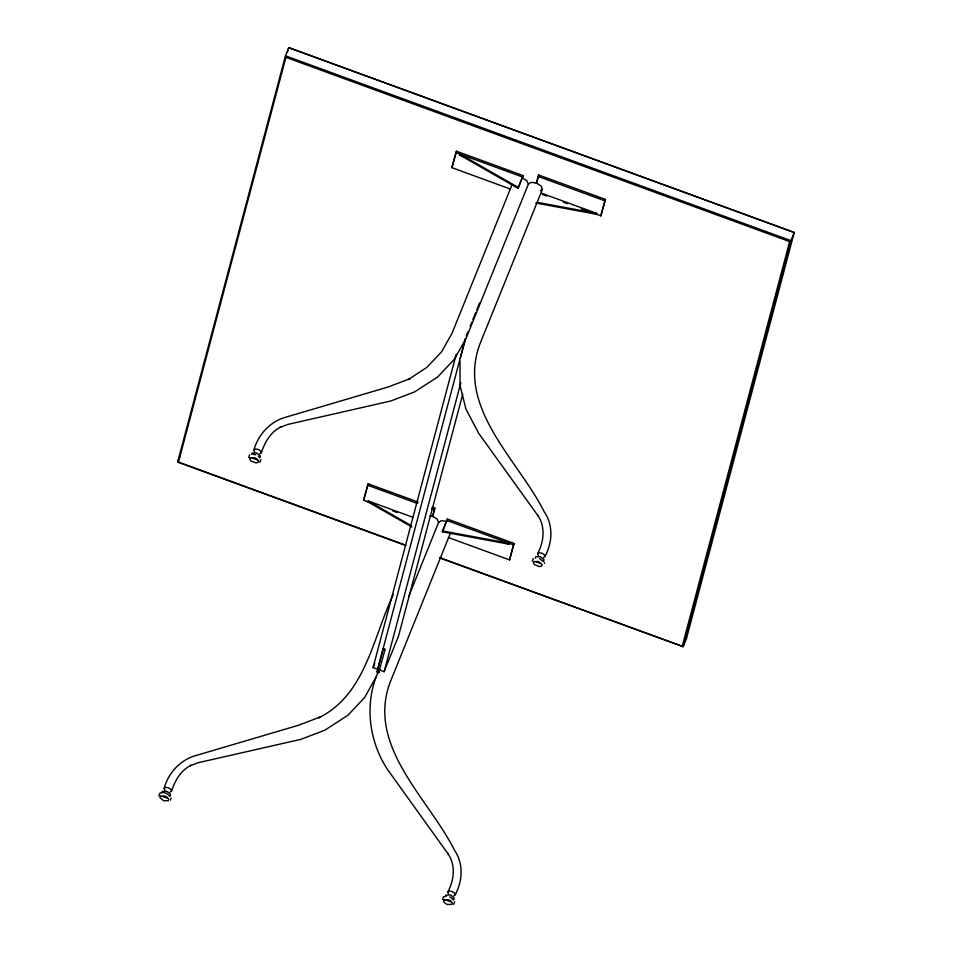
<?xml version="1.0" encoding="UTF-8"?>
<svg xmlns="http://www.w3.org/2000/svg" width="953" height="953" viewBox="0 0 953 953"><rect width="100%" height="100%" fill="white"/><g stroke="black" fill="none" stroke-linecap="round" stroke-linejoin="round"><path stroke-width="1.43" d="M460.061 361.282L460.001 385.167L465.886 408.908L478.585 433.186L538.111 515.883L537.504 514.918C545.7 526.58 544.032 541.745 537.552 553.753L538.266 555.563M544.473 563.449L544.532 562.663M378.508 671.186C364.094 703.028 368.62 740.743 387.645 769.69L448.315 854.198L447.707 853.233C455.915 864.895 454.247 880.06 447.755 892.079L448.482 893.878M405.859 545.557L178.414 462.384L285.912 57.347L285.459 55.822L288.759 47.65L794.242 232.496L686.494 638.474L683.194 646.646L439.345 557.815M287.615 51.95L288.759 47.65L794.242 232.496L790.942 240.668L683.194 646.646L440.226 557.791M158.817 795.815L159.878 793.158L162.439 792.36M248.614 457.5L249.662 454.843M161.95 792.801L162.332 791.359L166.906 791.264L170.611 794.385L170.23 795.826M251.747 454.486L252.128 453.044L256.691 452.949L260.407 456.07L260.026 457.511M170.504 800.079L171.052 798.054M260.836 459.739L259.788 462.384M373.469 503.863L363.605 500.265L368.168 483.802L418.188 502.088M510.236 189.004L451.877 167.657L456.451 151.193L523.137 175.59L522.411 178.318M368.168 483.802L363.605 500.265M456.451 151.193L451.877 167.657M412.47 517.145L368.18 500.944L367.941 501.85L411.863 526.985M459.965 155.113L460.204 154.207L518.337 187.479L518.098 188.372L459.965 155.113L464.111 156.626M465.433 338.518L377.638 669.316L373.064 667.636L456.284 354.099M379.854 669.876L378.746 672.615L377.054 671.996L383.046 649.446L384.726 650.053M460.263 358.471L465.505 338.732M378.746 672.615L385.107 649.112L383.189 648.409M379.568 670.019L384.13 671.686L460.859 382.594M462.67 394.399L398.545 636.02L384.13 671.686M432.412 516.681L434.866 508.187L432.09 507.175M518.098 188.372L522.566 177.008L455.868 152.623M432.686 516.395L434.866 508.187M442.585 530.928L509.176 543.27L508.938 544.175L442.347 531.822L447.386 519.04L514.084 543.424L509.521 559.887L448.386 537.528M442.347 531.822L446.814 520.469L513.512 544.854L509.521 559.887M543.532 557.493L544.997 556.481C552.43 542.602 553.514 525.174 544.234 511.844C518.539 460.204 455.653 407.67 480.109 343.509L542.388 189.373L541.042 185.966L536.36 183.047L538.695 175.007L605.393 199.391L600.831 215.854L592.349 212.757M446.659 521.767L447.386 519.04M536.527 183.214L538.695 175.007M541.316 193.114L596.733 213.377L596.495 214.27L535.693 203.001M600.831 215.854L605.393 199.391M442.454 899.525L443.502 896.88L446.075 896.082M532.25 561.21L533.299 558.565M445.587 896.511L445.968 895.081L450.531 894.974L454.247 898.107L453.866 899.549M535.372 558.196L535.753 556.755L540.327 556.659L544.032 559.792L543.651 561.234M454.676 901.776L453.628 904.421M682.145 646.599L789.644 241.562L790.942 240.668L285.459 55.822L177.711 461.8L178.414 462.384M179.914 456.356L177.711 461.8L405.323 545.033M254.642 451.841L253.915 450.042C258.311 434.175 270.592 421 286.698 416.938L388.312 386.942L410.255 378.555L408.337 379.556L426.944 367.31L441.739 351.621L452.032 333.24L512.083 184.608M259.895 453.771L261.36 452.758C264.779 442.252 270.592 431.971 280.897 426.956L279.884 427.48L287.961 424.395L390.682 401.034L414.65 391.874L437.641 376.995L454.402 359.21L466.077 338.375L528.343 184.239L531.107 182.333L536.36 183.047M164.845 790.156L164.13 788.357C168.514 772.49 180.796 759.315 196.914 755.252L298.515 725.257L320.458 716.87L318.552 717.871C365.845 694.88 372.861 637.164 393.375 594.493M170.111 792.086L171.576 791.073C174.983 780.567 180.796 770.286 191.1 765.271L190.1 765.795L198.164 762.71L300.886 739.349L324.854 730.189L347.845 715.31L364.618 697.525L376.28 676.69M518.337 187.479L523.137 175.59M466.255 335.921L467.923 331.799M470.139 326.319L471.795 322.197M472.902 319.458L475.678 312.596M476.786 309.856L479.55 302.994M373.064 667.636L374.732 663.526M377.054 671.996L378.722 667.886M408.527 596.876L438.559 522.554L441.322 520.648L446.576 521.362M450.376 533.192L390.325 681.824C365.857 745.985 428.743 798.519 454.438 850.159C463.718 863.489 462.634 880.917 455.2 894.796L453.735 895.808M513.512 544.854L514.084 543.424M540.554 190.648L542.388 189.373M253.915 450.042L255.38 449.03L258.168 449.411L260.645 450.948L261.36 452.758M164.13 788.357L165.596 787.345L168.383 787.726L170.849 789.263L171.576 791.073M537.552 553.753L539.017 552.752L541.804 553.121L544.282 554.67L544.997 556.481M447.755 892.079L449.22 891.067L452.008 891.448L454.486 892.985L455.2 894.796M429.91 515.871L432.531 516.228L437.201 519.147L438.559 522.554M253.272 454.307L255.94 454.795M257.381 459.954L252.271 458.083M541.018 563.676L535.896 561.793M163.475 792.622L166.156 793.11L169.86 796.243M167.597 798.269L162.475 796.398M451.222 901.991L446.111 900.108M537.385 202.37L596.733 213.377M285.912 57.347L789.644 241.562M538.123 176.436L604.821 200.821M542.471 194.519L546.641 196.044M563.306 202.143L567.476 203.668M581.294 208.719L588.323 211.292M367.596 485.22L417.617 503.518M431.506 508.604L434.294 509.617M504.792 542.65L508.938 544.175M392.803 510.939L396.948 512.452M539.577 558.518L543.293 561.639M449.78 896.833L453.497 899.954M368.18 500.944L410.814 525.341M522.327 177.913L526.997 180.832L528.343 184.239M258.382 456.177L259.657 457.916M686.041 636.938L686.494 638.474M160.354 796.16L159.973 797.613L163.713 800.77L168.312 800.663L168.705 799.222L167.418 797.458L164.952 796.065L160.354 796.16M250.151 457.845L249.757 459.298L251.044 461.061L256.202 462.944L258.108 462.348L258.489 460.895L257.215 459.143L254.749 457.75L250.151 457.845M443.979 899.882L443.598 901.335L444.884 903.099L447.338 904.48L451.948 904.385L452.33 902.932L451.043 901.181L448.589 899.787L443.979 899.882M533.775 561.567L533.394 563.02L534.669 564.784L539.827 566.666L541.733 566.07L542.126 564.617L538.385 561.472L533.775 561.567"/></g></svg>
